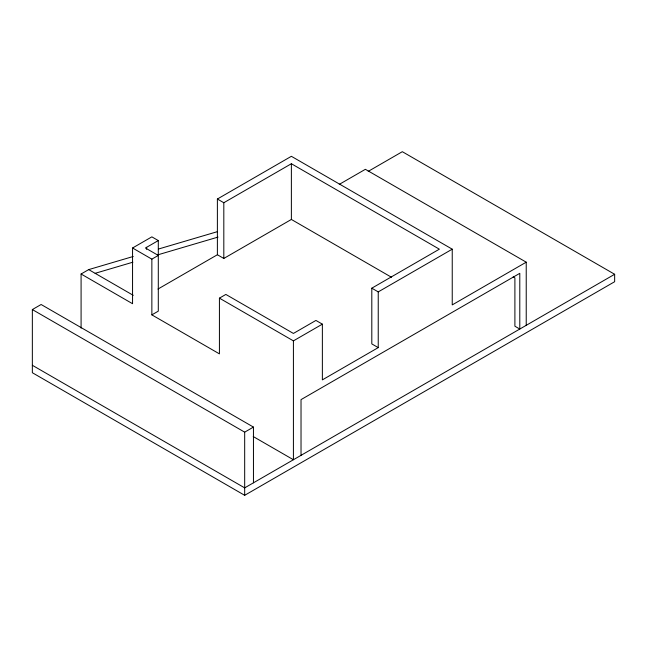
<?xml version="1.0" encoding="UTF-8"?>
<svg xmlns="http://www.w3.org/2000/svg" width="647" height="647" viewBox="0 0 647 647"><rect width="100%" height="100%" fill="white"/><g stroke="black" fill="none" stroke-linecap="round" stroke-linejoin="round"><path stroke-width="0.97" d="M81.085 328.134L81.085 274.005L88.696 269.605L133.209 256.479M132.554 247.995L151.859 236.859L158.297 240.571L158.297 311.15L151.859 314.863L151.859 259.14L132.554 247.995L132.554 303.718L81.085 274.005M157.973 289.047L217.384 254.748L217.384 199.025L291.376 156.307L452.237 249.176L452.237 304.899L526.229 262.181L526.229 325.328M368.216 171.382L402.321 151.689L614.65 274.279L614.65 281.712L244.679 495.311L32.35 372.721L32.35 309.565L41.125 304.502L253.454 427.093L253.454 482.816M158.297 240.571L145.429 247.995L158.297 255.428L151.859 259.14M217.384 199.025L223.813 202.737L291.376 163.731L439.362 249.176L371.807 288.182L371.807 343.905L378.236 347.617L378.236 291.894L452.237 249.176M339.254 184.387L365.369 169.312L526.229 262.181M217.384 254.748L223.813 258.46L291.376 219.454L391.484 277.256M151.859 314.863L219.422 353.869L219.422 298.146L225.852 294.434L293.414 333.44L315.93 320.435L322.368 324.155L322.368 379.878L378.236 347.617M219.422 298.146L293.414 340.872L322.368 324.155M32.35 309.565L244.679 432.156L253.454 427.093M614.65 274.279L244.679 487.878L32.35 365.288M158.369 249.063L217.4 231.658M95.133 273.325L132.87 262.197M158.03 254.772L218.031 237.085M513.16 276.924L514.899 277.927L514.899 326.217L519.792 329.048L519.792 273.325L301.025 399.628L301.025 455.351M371.807 288.182L378.236 291.894M88.696 269.605L133.242 295.323M253.22 436.539L293.414 459.742L293.414 340.872M291.376 163.731L291.376 219.454M244.679 432.156L244.679 495.311M223.813 202.737L223.813 258.46M146.602 247.316L146.602 249.305"/></g></svg>
